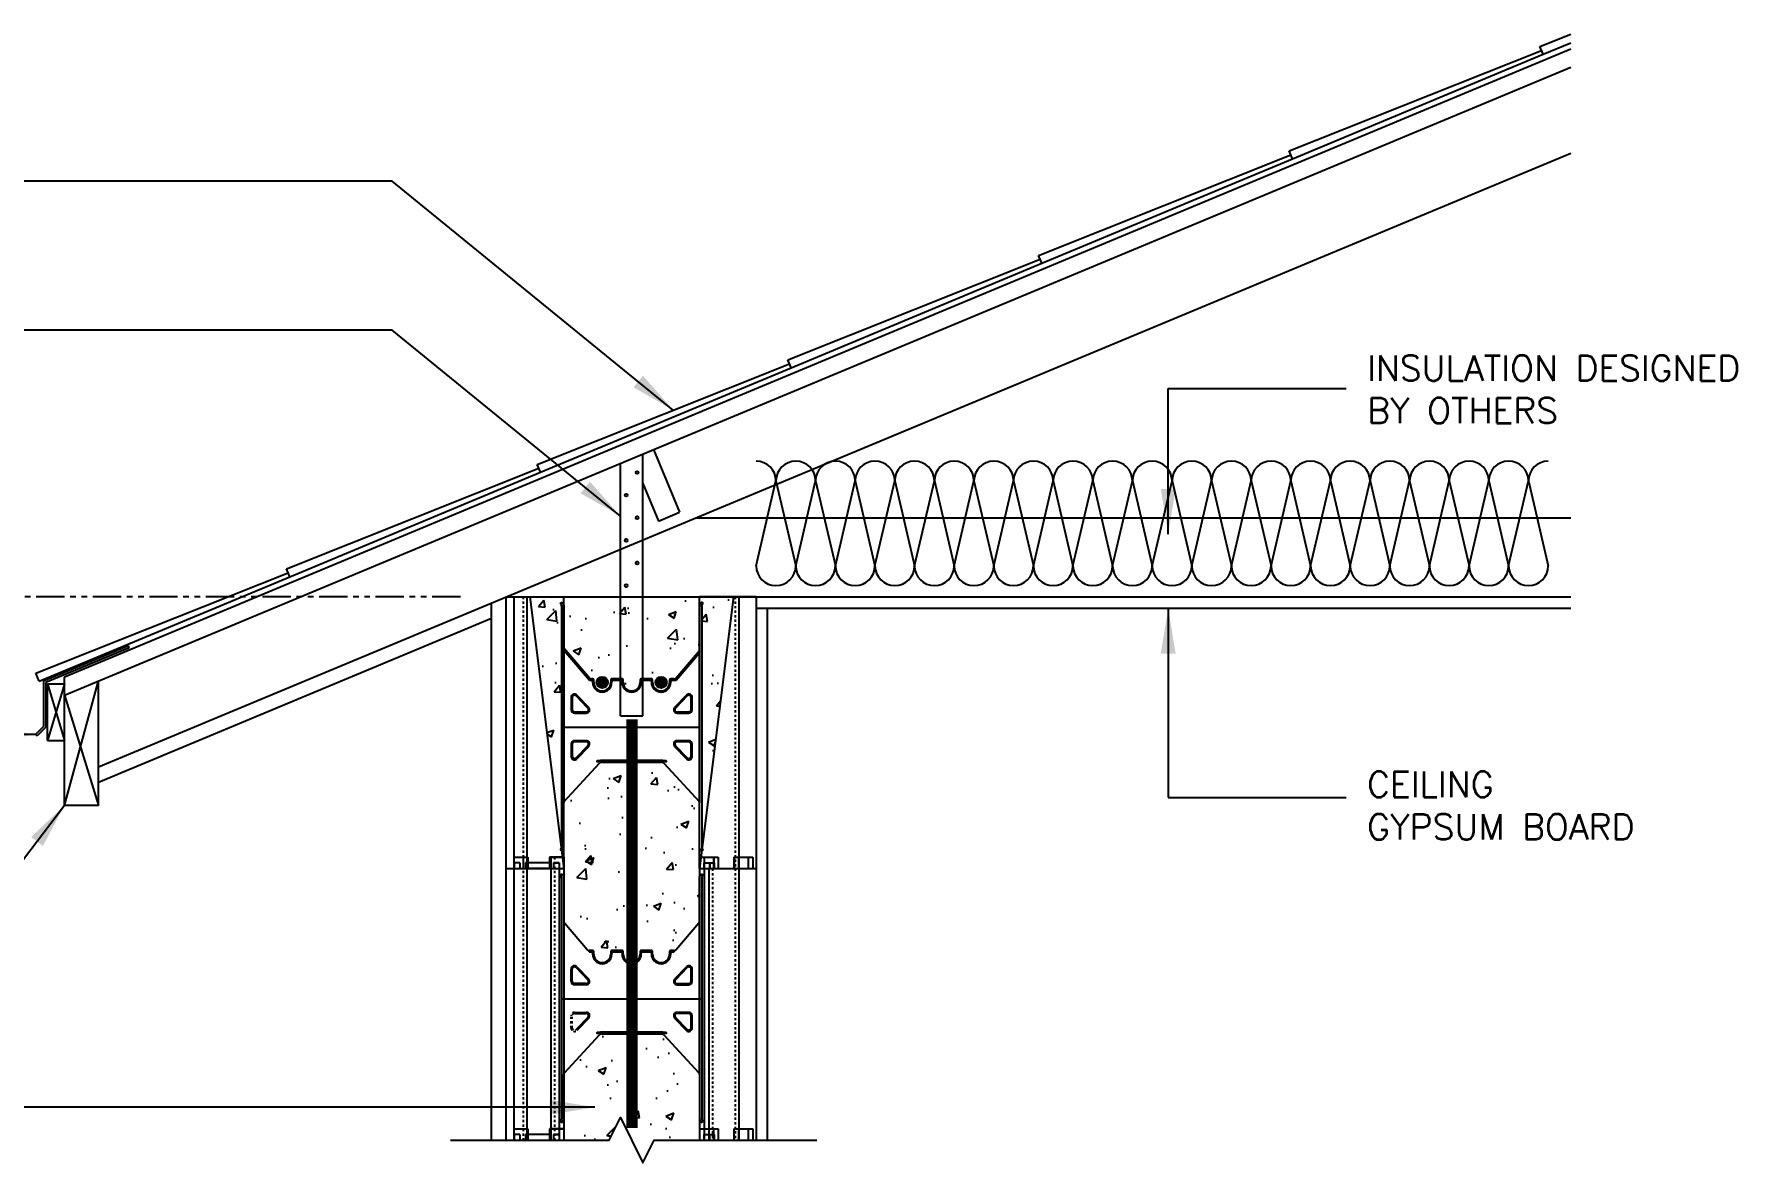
# Model space of a CAD drawing. Header units: inches. Extents: x -206 to -79, y -112 to 60.
# Drawn here: x -162.7 to -87.5, y 9.9 to 59.8 of the extents above; entities that cross this region are included whole.
import ezdxf

# ---------------------------------------------------------------- set-up
doc = ezdxf.new("R2010")
doc.units = ezdxf.units.IN
doc.header["$MEASUREMENT"] = 0
doc.linetypes.add('DASHED2', pattern=[0.375, 0.25, -0.125])
doc.linetypes.add('PHANTOM', pattern=[2.5, 1.25, -0.25, 0.25, -0.25, 0.25, -0.25])
for name, color, linetype in [('A-SEC-DTL', 3, 'Continuous'), ('LAYER 12', 12, 'Continuous'), ('LAYER 13', 13, 'Continuous'), ('LAYER 3', 3, 'Continuous'), ('LAYER 5', 5, 'Continuous'), ('LAYER 7', 7, 'Continuous'), ('LAYER 8', 8, 'Continuous')]:
    doc.layers.add(name, color=color, linetype=linetype)
doc.styles.add('NOTES', font='simplex.shx', dxfattribs={"height": 1})
doc.dimstyles.new('DIM-16', dxfattribs={"dimscale": 16, "dimtxt": 0.09375, "dimasz": 0.125, "dimexe": 0.1875, "dimexo": 0.0625, "dimgap": 0.0625, "dimtad": 0, "dimtih": 1, "dimtoh": 1, "dimdec": 4, "dimzin": 3, "dimdsep": 46, "dimlunit": 4, "dimtxsty": 'NOTES', "dimcen": 0.0625, "dimclrt": 4, "dimadec": 0, "dimazin": 0, "dimtfac": 1, "dimtdec": 4, "dimtofl": 0, "dimtmove": 0, "dimatfit": 3, "dimfxl": 1, "dimfrac": 2, "dimtolj": 1, "dimtzin": 0, "dimarcsym": 0})
pattern_1 = [(50, (0, 0), (3.5863, -0.31376), [0.375, -4.125]), (355, (0, 0), (-0.69376, 3.76096), [0.3, -3.3]), (100.4514, (0.299, -0.026), (2.89255, 3.4472), [0.3187, -3.50571]), (46.1842, (0, 1), (5.3362, -0.8276), [0.5625, -6.1875]), (96.6356, (0.4447, 0.931), (4.67331, 4.87059), [0.47805, -5.25856]), (351.184, (0, 1), (4.6733, 4.8706), [0.45, -4.95]), (21, (0.5, 0.75), (2.984535, -2.013094), [0.375, -4.125]), (326, (0.5, 0.75), (1.21658, 3.62575), [0.3, -3.3]), (71.4514, (0.7487, 0.5822), (4.20111, 1.61265), [0.3187, -3.50571]), (37.5, (0, 0), (0.060799, 1.664469), [0, -3.26, 0, -3.35, 0, -3.3125]), (7.5, (0, 0), (1.315348, 1.972059), [0, -1.91, 0, -3.185, 0, -1.2625]), (327.5, (-1.115, 0), (2.669112, -0.112774), [0, -1.25, 0, -3.9, 0, -5.175]), (317.5, (-1.615, 0), (2.91593, 0.500525), [0, -1.625, 0, -2.59, 0, -3.675])]

# ---------------------------------------------------------------- blocks, each defined once
blk = doc.blocks.new('A$C2EF673A6')
for p, q in [((0, 0.875), (0.875, 4.625)), ((0.875, 4.625), (1.75, 0.875)), ((1.75, 0.875), (2.625, 4.625)), ((2.625, 4.625), (3.5, 0.875)), ((3.5, 0.875), (4.375, 4.625)), ((4.375, 4.625), (5.25, 0.875)), ((5.25, 0.875), (6.125, 4.625)), ((6.125, 4.625), (7, 0.875)), ((7, 0.875), (7.875, 4.625)), ((7.875, 4.625), (8.75, 0.875)), ((8.75, 0.875), (9.625, 4.625)), ((9.625, 4.625), (10.5, 0.875)), ((10.5, 0.875), (11.375, 4.625)), ((11.375, 4.625), (12.25, 0.875)), ((12.25, 0.875), (13.125, 4.625)), ((13.125, 4.625), (14, 0.875)), ((14, 0.875), (14.875, 4.625)), ((14.875, 4.625), (15.75, 0.875)), ((15.75, 0.875), (16.625, 4.625)), ((16.625, 4.625), (17.5, 0.875)), ((17.5, 0.875), (18.375, 4.625)), ((18.375, 4.625), (19.25, 0.875)), ((19.25, 0.875), (20.125, 4.625)), ((20.125, 4.625), (21, 0.875)), ((21, 0.875), (21.875, 4.625)), ((21.875, 4.625), (22.75, 0.875)), ((22.75, 0.875), (23.625, 4.625)), ((23.625, 4.625), (24.5, 0.875)), ((24.5, 0.875), (25.375, 4.625)), ((25.375, 4.625), (26.25, 0.875)), ((26.25, 0.875), (27.125, 4.625)), ((27.125, 4.625), (28, 0.875)), ((28, 0.875), (28.875, 4.625)), ((28.875, 4.625), (29.75, 0.875)), ((29.75, 0.875), (30.625, 4.625)), ((30.625, 4.625), (31.5, 0.875)), ((31.5, 0.875), (32.375, 4.625)), ((32.375, 4.625), (33.25, 0.875)), ((33.25, 0.875), (34.125, 4.625)), ((34.125, 4.625), (35, 0.875))]:
    blk.add_line(p, q)
for centre, start, end in [((0, 4.625), 0, 90), ((1.75, 4.625), 0, 180), ((3.5, 4.625), 0, 180), ((5.25, 4.625), 0, 180), ((7, 4.625), 0, 180), ((8.75, 4.625), 0, 180), ((10.5, 4.625), 0, 180), ((12.25, 4.625), 0, 180), ((14, 4.625), 0, 180), ((15.75, 4.625), 0, 180), ((17.5, 4.625), 0, 180), ((19.25, 4.625), 0, 180), ((21, 4.625), 0, 180), ((22.75, 4.625), 0, 180), ((24.5, 4.625), 0, 180), ((26.25, 4.625), 0, 180), ((28, 4.625), 0, 180), ((29.75, 4.625), 0, 180), ((31.5, 4.625), 0, 180), ((33.25, 4.625), 0, 180), ((35, 4.625), 90, 180), ((0.875, 0.875), 180, 0), ((2.625, 0.875), 180, 0), ((4.375, 0.875), 180, 0), ((6.125, 0.875), 180, 0), ((7.875, 0.875), 180, 0), ((9.625, 0.875), 180, 0), ((11.375, 0.875), 180, 0), ((13.125, 0.875), 180, 0), ((14.875, 0.875), 180, 0), ((16.625, 0.875), 180, 0), ((18.375, 0.875), 180, 0), ((20.125, 0.875), 180, 0), ((21.875, 0.875), 180, 0), ((23.625, 0.875), 180, 0), ((25.375, 0.875), 180, 0), ((27.125, 0.875), 180, 0), ((28.875, 0.875), 180, 0), ((30.625, 0.875), 180, 0), ((32.375, 0.875), 180, 0), ((34.125, 0.875), 180, 0)]:
    blk.add_arc(centre, 0.875, start, end)
blk = doc.blocks.new('A$C01DD0D20')
at = {"layer": 'LAYER 12'}
for p, q in [((0.35, 12.5), (0.975, 12.5)), ((0.35, 12.5), (0.35, 0)), ((0.35, 12.5), (0.975, 12.5)), ((0.35, 12.5), (0.35, 12)), ((0.925, 12.5), (0.925, 0)), ((0.975, 12.5), (0.975, 12)), ((0.975, 12.5), (0.975, 12)), ((1.937, 12.5), (1.937, 12)), ((1.937, 12.5), (2.562, 12.5)), ((1.937, 12.5), (1.937, 12)), ((1.937, 12.5), (2.562, 12.5)), ((1.987, 12.5), (1.987, 0)), ((2.112, 12.25), (2.112, 12)), ((2.112, 12.25), (2.362, 12.25)), ((2.362, 12.25), (2.362, 0)), ((2.562, 12.5), (2.562, 12)), ((8.562, 12.5), (9.187, 12.5)), ((8.562, 12.5), (8.562, 12)), ((8.562, 12.5), (9.187, 12.5)), ((8.762, 12.25), (8.762, 0)), ((8.762, 12.25), (9.012, 12.25)), ((8.762, 12.25), (8.762, 12)), ((8.762, 12.25), (9.012, 12.25)), ((9.012, 12.25), (9.012, 12)), ((9.012, 12.25), (9.012, 12)), ((9.187, 12.5), (9.187, 12)), ((9.187, 12.5), (9.187, 12)), ((10.087, 12.5), (10.087, 12)), ((10.087, 12.5), (10.712, 12.5)), ((10.087, 12.5), (10.087, 12)), ((10.087, 12.5), (10.712, 12.5)), ((10.712, 12.5), (10.712, 12)), ((10.712, 12.5), (10.712, 12)), ((2.41, 11.727), (2.497, 11.777)), ((2.456, 11.648), (2.41, 11.727)), ((2.462, 11.625), (2.462, 0.927)), ((2.462, 11.586), (2.462, 11.623)), ((2.497, 11.777), (2.556, 11.675)), ((2.562, 11.65), (2.562, 9.67)), ((8.562, 9.67), (8.562, 11.65)), ((8.569, 11.675), (8.628, 11.777)), ((8.628, 11.777), (8.715, 11.727)), ((8.662, 11.625), (8.662, 0.927)), ((8.662, 11.623), (8.662, 11.586)), ((8.715, 11.727), (8.669, 11.648)), ((8.977, 12), (8.977, 0)), ((10.297, 12), (10.297, 0)), ((2.562, 9.67), (2.562, 2.909)), ((2.59, 9.601), (3.608, 8.411)), ((7.517, 8.411), (8.535, 9.601)), ((8.562, 2.909), (8.562, 9.67)), ((3.68, 8.38), (3.687, 8.38)), ((3.837, 8.38), (3.68, 8.38)), ((3.687, 8.38), (3.687, 8.33)), ((3.687, 8.33), (3.787, 8.33)), ((3.837, 8.28), (3.837, 8.225)), ((3.887, 8.225), (3.887, 8.33)), ((4.637, 8.33), (4.637, 8.225)), ((5.137, 8.38), (4.687, 8.38)), ((4.687, 8.225), (4.687, 8.28)), ((4.737, 8.33), (5.087, 8.33)), ((5.137, 8.28), (5.137, 8.225)), ((5.187, 8.225), (5.187, 8.33)), ((5.937, 8.33), (5.937, 8.225)), ((6.437, 8.38), (5.987, 8.38)), ((5.987, 8.225), (5.987, 8.28)), ((6.037, 8.33), (6.387, 8.33)), ((6.437, 8.28), (6.437, 8.225)), ((6.487, 8.225), (6.487, 8.33)), ((7.237, 8.33), (7.237, 8.225)), ((7.445, 8.38), (7.287, 8.38)), ((7.287, 8.225), (7.287, 8.28)), ((7.337, 8.33), (7.437, 8.33)), ((7.437, 8.33), (7.437, 8.38)), ((7.437, 8.38), (7.445, 8.38)), ((2.887, 7.02), (2.887, 7.561)), ((2.937, 7.02), (2.937, 7.561)), ((3.11, 7.63), (3.629, 7.089)), ((3.146, 7.665), (3.665, 7.124)), ((7.979, 7.665), (7.46, 7.124)), ((8.015, 7.63), (7.496, 7.089)), ((8.187, 7.02), (8.187, 7.561)), ((8.237, 7.02), (8.237, 7.561)), ((3.557, 6.92), (3.037, 6.92)), ((3.557, 6.87), (3.037, 6.87)), ((7.568, 6.92), (8.087, 6.92)), ((7.568, 6.87), (8.087, 6.87)), ((2.462, 6.25), (8.662, 6.25)), ((3.037, 5.65), (3.557, 5.65)), ((3.037, 5.6), (3.557, 5.6)), ((3.629, 5.431), (3.11, 4.89)), ((3.665, 5.396), (3.146, 4.855)), ((7.46, 5.396), (7.979, 4.855)), ((7.496, 5.431), (8.015, 4.89)), ((8.087, 5.65), (7.568, 5.65)), ((8.087, 5.6), (7.568, 5.6)), ((8.187, 4.959), (8.187, 5.5)), ((8.237, 4.959), (8.237, 5.5)), ((2.592, 2.979), (4.144, 4.656)), ((4.192, 4.77), (4.036, 4.755)), ((4.036, 4.735), (4.192, 4.72)), ((5.562, 4.77), (4.192, 4.77)), ((4.192, 4.72), (5.562, 4.72)), ((4.25, 4.7), (5.562, 4.7)), ((6.933, 4.77), (5.562, 4.77)), ((5.562, 4.72), (6.933, 4.72)), ((5.562, 4.7), (6.875, 4.7)), ((7.089, 4.755), (6.933, 4.77)), ((6.933, 4.72), (7.089, 4.735)), ((6.981, 4.656), (8.533, 2.979)), ((2.562, 0.9), (2.562, 2.909)), ((8.562, 2.909), (8.562, 0.9)), ((2.456, 0.902), (2.41, 0.823)), ((2.41, 0.823), (2.497, 0.773)), ((2.462, 0.964), (2.462, 0.927)), ((2.497, 0.773), (2.556, 0.875)), ((8.569, 0.875), (8.628, 0.773)), ((8.628, 0.773), (8.715, 0.823)), ((8.662, 0.927), (8.662, 0.964)), ((8.715, 0.823), (8.669, 0.902)), ((0.35, 0.5), (0.975, 0.5)), ((0.35, 0.5), (0.975, 0.5)), ((0.35, 0.5), (0.35, 0)), ((0.35, 0.5), (0.975, 0.5)), ((0.35, 0.5), (0.35, 0)), ((0.35, 0.5), (0.975, 0.5)), ((0.35, 0.5), (0.975, 0.5)), ((0.35, 0.5), (0.975, 0.5)), ((0.35, 0.5), (0.975, 0.5)), ((0.35, 0.5), (0.35, 0)), ((0.35, 0.5), (0.975, 0.5)), ((0.35, 0.5), (0.35, 0)), ((0.35, 0.5), (0.975, 0.5)), ((0.35, 0.5), (0.975, 0.5)), ((0.35, 0.5), (0.975, 0.5)), ((0.35, 0.5), (0.975, 0.5)), ((0.35, 0.5), (0.35, 0)), ((0.35, 0.5), (0.975, 0.5)), ((0.35, 0.5), (0.975, 0.5)), ((0.35, 0.5), (0.975, 0.5)), ((0.35, 0.5), (0.975, 0.5)), ((0.35, 0.5), (0.35, 0)), ((0.35, 0.5), (0.975, 0.5)), ((0.35, 0.5), (0.975, 0.5)), ((0.35, 0.5), (0.975, 0.5)), ((0.35, 0.5), (0.35, 0)), ((0.35, 0.5), (0.975, 0.5)), ((0.35, 0.5), (0.35, 0)), ((0.35, 0.5), (0.35, 0)), ((0.375, 0.25), (0.375, 0)), ((0.625, 0.25), (0.375, 0.25)), ((0.375, 0.25), (0.375, 0)), ((0.625, 0.25), (0.375, 0.25)), ((0.375, 0.25), (0.375, 0)), ((0.625, 0.25), (0.375, 0.25)), ((0.625, 0.25), (0.625, 0)), ((0.625, 0.25), (0.625, 0)), ((0.625, 0.25), (0.625, 0)), ((1.937, 0.25), (0.875, 0.25)), ((0.875, 0.25), (0.875, 0)), ((1.937, 0.25), (0.875, 0.25)), ((0.875, 0.25), (0.875, 0)), ((1.937, 0.25), (0.875, 0.25)), ((0.875, 0.25), (0.875, 0)), ((0.975, 0.5), (0.975, 0)), ((0.975, 0.5), (0.975, 0)), ((0.975, 0.5), (0.975, 0)), ((0.975, 0.5), (0.975, 0)), ((0.975, 0.5), (0.975, 0)), ((0.975, 0.5), (0.975, 0)), ((0.975, 0.5), (0.975, 0)), ((0.975, 0.5), (0.975, 0)), ((0.975, 0.5), (0.975, 0)), ((0.975, 0.5), (0.975, 0)), ((0.975, 0.5), (0.975, 0)), ((0.975, 0.5), (0.975, 0)), ((0.975, 0.5), (0.975, 0)), ((0.975, 0.5), (0.975, 0)), ((0.975, 0.5), (0.975, 0)), ((0.975, 0.5), (0.975, 0)), ((0.975, 0.5), (0.975, 0)), ((0.975, 0.5), (0.975, 0)), ((0.975, 0.5), (0.975, 0)), ((0.975, 0.5), (0.975, 0)), ((1.937, 0.5), (1.937, 0)), ((1.937, 0.5), (2.562, 0.5)), ((1.937, 0.5), (1.937, 0)), ((1.937, 0.5), (2.562, 0.5)), ((1.937, 0.5), (1.937, 0)), ((1.937, 0.5), (2.562, 0.5)), ((1.937, 0.5), (1.937, 0)), ((1.937, 0.5), (2.562, 0.5)), ((1.937, 0.5), (1.937, 0)), ((1.937, 0.5), (2.562, 0.5)), ((1.937, 0.5), (1.937, 0)), ((1.937, 0.5), (2.562, 0.5)), ((1.937, 0.5), (1.937, 0)), ((1.937, 0.5), (2.562, 0.5)), ((1.937, 0.5), (1.937, 0)), ((2.562, 0.5), (1.937, 0.5)), ((1.937, 0.5), (1.937, 0)), ((1.937, 0.5), (2.562, 0.5)), ((1.937, 0.5), (1.937, 0)), ((1.937, 0.5), (2.562, 0.5)), ((1.937, 0.5), (1.937, 0)), ((1.937, 0.5), (2.562, 0.5)), ((1.937, 0.5), (1.937, 0)), ((1.937, 0.5), (2.562, 0.5)), ((1.937, 0.5), (1.937, 0)), ((1.937, 0.5), (2.562, 0.5)), ((1.937, 0.5), (1.937, 0)), ((1.937, 0.5), (2.562, 0.5)), ((1.937, 0.5), (1.937, 0)), ((1.937, 0.5), (2.562, 0.5)), ((1.937, 0.5), (1.937, 0)), ((1.937, 0.5), (2.562, 0.5)), ((1.937, 0.5), (1.937, 0)), ((1.937, 0.5), (2.562, 0.5)), ((1.937, 0.5), (1.937, 0)), ((1.937, 0.5), (2.562, 0.5)), ((1.937, 0.5), (1.937, 0)), ((2.562, 0.5), (1.937, 0.5)), ((1.937, 0.5), (1.937, 0)), ((1.937, 0.5), (2.562, 0.5)), ((1.937, 0.5), (1.937, 0)), ((1.937, 0.5), (2.562, 0.5)), ((1.937, 0.5), (1.937, 0)), ((2.562, 0.5), (1.937, 0.5)), ((1.937, 0.5), (1.937, 0)), ((1.937, 0.5), (2.562, 0.5)), ((2.112, 0.25), (2.112, 0)), ((2.112, 0.25), (2.362, 0.25)), ((2.112, 0.25), (2.112, 0)), ((2.112, 0.25), (2.362, 0.25)), ((2.112, 0.25), (2.112, 0)), ((2.112, 0.25), (2.362, 0.25)), ((2.112, 0.25), (2.112, 0)), ((2.362, 0.25), (2.112, 0.25)), ((2.112, 0.25), (2.112, 0)), ((2.112, 0.25), (2.362, 0.25)), ((2.112, 0.25), (2.112, 0)), ((2.112, 0.25), (2.362, 0.25)), ((2.112, 0.25), (2.112, 0)), ((2.112, 0.25), (2.362, 0.25)), ((2.112, 0.25), (2.112, 0)), ((2.112, 0.25), (2.362, 0.25)), ((2.112, 0.25), (2.112, 0)), ((2.112, 0.25), (2.362, 0.25)), ((2.112, 0.25), (2.112, 0)), ((2.362, 0.25), (2.112, 0.25)), ((2.112, 0.25), (2.112, 0)), ((2.112, 0.25), (2.362, 0.25)), ((2.112, 0.25), (2.112, 0)), ((2.362, 0.25), (2.112, 0.25)), ((2.362, 0.25), (2.362, 0)), ((2.362, 0.25), (2.362, 0)), ((2.362, 0.25), (2.362, 0)), ((2.562, 0.5), (2.562, 0)), ((2.562, 0.5), (2.562, 0)), ((2.562, 0.5), (2.562, 0)), ((2.562, 0.5), (2.562, 0)), ((2.562, 0.5), (2.562, 0)), ((2.562, 0.5), (2.562, 0)), ((2.562, 0.5), (2.562, 0)), ((2.562, 0.5), (2.562, 0)), ((2.562, 0.5), (2.562, 0)), ((2.562, 0.5), (2.562, 0)), ((2.562, 0.5), (2.562, 0)), ((8.562, 0.5), (9.183, 0.5)), ((8.562, 0.5), (9.183, 0.5)), ((8.562, 0.5), (9.183, 0.5)), ((8.758, 0.25), (8.758, 0)), ((8.758, 0.25), (9.008, 0.25)), ((8.758, 0.25), (9.008, 0.25)), ((8.758, 0.25), (8.758, 0)), ((8.758, 0.25), (9.008, 0.25)), ((8.762, 0.5), (8.762, 0)), ((8.762, 0.5), (9.387, 0.5)), ((8.962, 0.25), (9.212, 0.25)), ((9.008, 0.25), (9.008, 0)), ((9.008, 0.25), (9.008, 0)), ((9.008, 0.25), (9.008, 0)), ((9.183, 0.5), (9.183, 0)), ((9.183, 0.5), (9.183, 0)), ((9.183, 0.5), (9.183, 0)), ((9.212, 0.25), (9.212, 0)), ((9.387, 0.5), (9.387, 0)), ((10.083, 0.5), (10.083, 0)), ((10.083, 0.5), (10.708, 0.5)), ((10.083, 0.5), (10.083, 0)), ((10.083, 0.5), (10.708, 0.5)), ((10.083, 0.5), (10.083, 0)), ((10.083, 0.5), (10.708, 0.5)), ((10.287, 0.5), (10.287, 0)), ((10.287, 0.5), (10.912, 0.5)), ((10.708, 0.5), (10.708, 0)), ((10.708, 0.5), (10.708, 0)), ((10.708, 0.5), (10.708, 0)), ((10.912, 0.5), (10.912, 0))]:
    blk.add_line(p, q, dxfattribs=at)
at = {"layer": 'LAYER 12', "linetype": 'DASHED2', "ltscale": 0.15}
for p, q in [((0.765, 12.5), (0.765, 0)), ((2.147, 12.5), (2.147, 0)), ((9.137, 12), (9.137, 0)), ((10.137, 12), (10.137, 0)), ((2.887, 4.959), (2.887, 5.5)), ((2.937, 4.959), (2.937, 5.5))]:
    blk.add_line(p, q, dxfattribs=at)
at = {"layer": 'LAYER 12'}
for centre, radius, start, end in [((2.412, 11.623), 0.05, 0, 30), ((2.512, 11.65), 0.05, 0, 30), ((8.612, 11.65), 0.05, 150, 180), ((8.712, 11.623), 0.05, 150, 180), ((2.662, 9.67), 0.1, 180, 223.83086), ((8.462, 9.67), 0.1, 316.16914, 360), ((3.68, 8.48), 0.1, 223.83086, 270), ((3.787, 8.28), 0.05, 360, 90), ((3.837, 8.33), 0.05, 0, 90), ((4.687, 8.33), 0.05, 90, 180), ((4.737, 8.28), 0.05, 90, 180), ((5.087, 8.28), 0.05, 360, 90), ((5.137, 8.33), 0.05, 0, 90), ((5.987, 8.33), 0.05, 90, 180), ((6.037, 8.28), 0.05, 90, 180), ((6.387, 8.28), 0.05, 0, 90), ((6.437, 8.33), 0.05, 0, 90), ((7.287, 8.33), 0.05, 90, 180), ((7.337, 8.28), 0.05, 90, 180), ((7.445, 8.48), 0.1, 270, 316.16914), ((3.037, 7.561), 0.15, 43.83086, 180), ((3.037, 7.561), 0.1, 43.83086, 180), ((4.262, 8.225), 0.425, 180, 360), ((4.262, 8.225), 0.375, 180, 0), ((5.562, 8.225), 0.425, 180, 270), ((5.562, 8.225), 0.375, 180, 270), ((5.562, 8.225), 0.425, 270, 0), ((5.562, 8.225), 0.375, 270, 0), ((6.862, 8.225), 0.425, 180, 0), ((6.862, 8.225), 0.375, 180, 0), ((8.087, 7.561), 0.15, 0, 136.16914), ((8.087, 7.561), 0.1, 0, 136.16914), ((3.037, 7.02), 0.15, 180, 270), ((3.037, 7.02), 0.1, 180, 270), ((3.557, 7.02), 0.15, 270, 43.83086), ((3.557, 7.02), 0.1, 270, 43.83086), ((7.568, 7.02), 0.15, 136.16914, 270), ((7.568, 7.02), 0.1, 136.16914, 270), ((8.087, 7.02), 0.15, 270, 0), ((8.087, 7.02), 0.1, 270, 360), ((3.557, 5.5), 0.15, 316.16914, 90), ((3.557, 5.5), 0.1, 316.16914, 90), ((7.568, 5.5), 0.15, 90, 223.83086), ((7.568, 5.5), 0.1, 90, 223.83086), ((8.087, 5.5), 0.15, 360, 90), ((8.087, 5.5), 0.1, 0, 90), ((4.037, 4.745), 0.01, 97.40989, 262.59011), ((4.25, 4.55), 0.15, 90, 135), ((6.875, 4.55), 0.15, 45, 90), ((7.088, 4.745), 0.01, 277.40989, 82.59011), ((8.087, 4.959), 0.15, 223.83086, 360), ((8.087, 4.959), 0.1, 223.83086, 0), ((2.662, 2.909), 0.1, 135, 180), ((8.462, 2.909), 0.1, 360, 45), ((2.412, 0.927), 0.05, 330, 360), ((2.512, 0.9), 0.05, 330, 360), ((8.612, 0.9), 0.05, 180, 210), ((8.712, 0.927), 0.05, 180, 210)]:
    blk.add_arc(centre, radius, start, end, dxfattribs=at)
at = {"layer": 'LAYER 12', "linetype": 'DASHED2', "ltscale": 0.15}
for centre, radius, start, end in [((3.037, 5.5), 0.15, 90, 180), ((3.037, 5.5), 0.1, 90, 180), ((3.037, 4.959), 0.15, 180, 316.16914), ((3.037, 4.959), 0.1, 180, 316.16914)]:
    blk.add_arc(centre, radius, start, end, dxfattribs=at)
at = {"layer": 'LAYER 5'}
for p, q in [((2.562, 12.5), (2.562, 0)), ((8.562, 12.5), (8.562, 0)), ((0, 12), (0, 0)), ((0, 12), (2.562, 12)), ((8.562, 12), (11.062, 12)), ((11.062, 12), (11.062, 0)), ((0, 0), (2.562, 0)), ((8.562, 0), (11.062, 0))]:
    blk.add_line(p, q, dxfattribs=at)
blk = doc.blocks.new('A$C1BB5639D')
at = {"layer": 'LAYER 12'}
for p, q in [((0.35, 12), (0.35, 0)), ((0.925, 12), (0.925, 0)), ((1.062, 12), (2.562, 12)), ((2.41, 11.728), (2.497, 11.778)), ((2.456, 11.649), (2.41, 11.728)), ((2.462, 11.626), (2.462, 0.928)), ((2.462, 11.587), (2.462, 11.624)), ((2.497, 11.778), (2.556, 11.675)), ((2.562, 0), (2.562, 12)), ((2.562, 11.65), (2.562, 9.671)), ((10.062, 12), (8.562, 12)), ((8.562, 0), (8.562, 12)), ((8.562, 11.65), (8.562, 9.671)), ((8.628, 11.778), (8.569, 11.675)), ((8.715, 11.728), (8.628, 11.778)), ((8.662, 11.626), (8.662, 0.928)), ((8.662, 11.587), (8.662, 11.624)), ((8.669, 11.649), (8.715, 11.728)), ((10.297, 12), (10.297, 0)), ((2.562, 9.751), (3.708, 8.411)), ((2.562, 9.671), (2.562, 2.91)), ((2.562, 9.654), (3.695, 8.33)), ((7.517, 8.411), (8.562, 9.634)), ((7.53, 8.33), (8.562, 9.537)), ((8.562, 9.671), (8.562, 2.91)), ((3.695, 8.33), (3.787, 8.33)), ((3.78, 8.38), (3.787, 8.38)), ((3.837, 8.38), (3.78, 8.38)), ((3.837, 8.28), (3.837, 8.225)), ((3.887, 8.225), (3.887, 8.33)), ((4.637, 8.33), (4.637, 8.225)), ((5.137, 8.38), (4.687, 8.38)), ((4.687, 8.225), (4.687, 8.28)), ((4.737, 8.33), (5.087, 8.33)), ((5.137, 8.28), (5.137, 8.225)), ((5.187, 8.225), (5.187, 8.33)), ((5.937, 8.33), (5.937, 8.225)), ((6.437, 8.38), (5.987, 8.38)), ((5.987, 8.225), (5.987, 8.28)), ((6.037, 8.33), (6.387, 8.33)), ((6.437, 8.28), (6.437, 8.225)), ((6.487, 8.225), (6.487, 8.33)), ((7.237, 8.33), (7.237, 8.225)), ((7.445, 8.38), (7.287, 8.38)), ((7.287, 8.225), (7.287, 8.28)), ((7.337, 8.33), (7.53, 8.33)), ((7.437, 8.33), (7.437, 8.38)), ((7.437, 8.38), (7.445, 8.38)), ((2.887, 7.561), (2.887, 7.02)), ((2.937, 7.561), (2.937, 7.02)), ((3.629, 7.089), (3.11, 7.63)), ((3.665, 7.124), (3.146, 7.665)), ((7.979, 7.665), (7.46, 7.124)), ((8.015, 7.63), (7.496, 7.089)), ((8.187, 7.02), (8.187, 7.561)), ((8.237, 7.02), (8.237, 7.561)), ((3.037, 6.92), (3.557, 6.92)), ((3.037, 6.87), (3.557, 6.87)), ((7.568, 6.92), (8.087, 6.92)), ((7.568, 6.87), (8.087, 6.87)), ((2.562, 6.25), (8.562, 6.25)), ((2.887, 5.5), (2.887, 4.959)), ((2.937, 5.5), (2.937, 4.959)), ((3.557, 5.65), (3.037, 5.65)), ((3.557, 5.6), (3.037, 5.6)), ((3.11, 4.89), (3.629, 5.431)), ((3.146, 4.855), (3.665, 5.396)), ((7.46, 5.396), (7.979, 4.855)), ((7.496, 5.431), (8.015, 4.89)), ((8.087, 5.65), (7.568, 5.65)), ((8.087, 5.6), (7.568, 5.6)), ((8.187, 4.959), (8.187, 5.5)), ((8.237, 4.959), (8.237, 5.5)), ((2.562, 2.948), (4.144, 4.656)), ((4.192, 4.77), (4.036, 4.755)), ((4.036, 4.735), (4.192, 4.72)), ((5.562, 4.77), (4.192, 4.77)), ((4.192, 4.72), (5.562, 4.72)), ((4.25, 4.7), (5.562, 4.7)), ((6.933, 4.77), (5.562, 4.77)), ((5.562, 4.72), (6.933, 4.72)), ((5.562, 4.7), (6.875, 4.7)), ((7.089, 4.755), (6.933, 4.77)), ((6.933, 4.72), (7.089, 4.735)), ((6.981, 4.656), (8.562, 2.948)), ((8.562, 0.901), (8.562, 2.91)), ((2.456, 0.903), (2.41, 0.824)), ((2.41, 0.824), (2.497, 0.774)), ((2.462, 0.965), (2.462, 0.928)), ((2.497, 0.774), (2.556, 0.876)), ((8.628, 0.774), (8.569, 0.876)), ((8.715, 0.824), (8.628, 0.774)), ((8.662, 0.965), (8.662, 0.928)), ((8.669, 0.903), (8.715, 0.824)), ((0, 0), (2.112, 0)), ((0, 0), (2.112, 0)), ((0, 0), (2.112, 0)), ((0, 0), (2.112, 0)), ((0, 0), (2.112, 0)), ((0, 0), (2.112, 0)), ((0, 0), (2.112, 0)), ((0, 0), (2.112, 0)), ((0, 0), (2.112, 0)), ((0.35, 0.5), (0.975, 0.5)), ((0.35, 0.5), (0.975, 0.5)), ((0.35, 0.5), (0.35, 0)), ((0.35, 0.5), (0.975, 0.5)), ((0.35, 0.5), (0.35, 0)), ((0.35, 0.5), (0.975, 0.5)), ((0.35, 0.5), (0.975, 0.5)), ((0.35, 0.5), (0.975, 0.5)), ((0.35, 0.5), (0.975, 0.5)), ((0.35, 0.5), (0.35, 0)), ((0.35, 0.5), (0.975, 0.5)), ((0.35, 0.5), (0.35, 0)), ((0.35, 0.5), (0.975, 0.5)), ((0.35, 0.5), (0.975, 0.5)), ((0.35, 0.5), (0.975, 0.5)), ((0.35, 0.5), (0.975, 0.5)), ((0.35, 0.5), (0.35, 0)), ((0.35, 0.5), (0.975, 0.5)), ((0.35, 0.5), (0.975, 0.5)), ((0.35, 0.5), (0.975, 0.5)), ((0.35, 0.5), (0.975, 0.5)), ((0.35, 0.5), (0.35, 0)), ((0.35, 0.5), (0.975, 0.5)), ((0.35, 0.5), (0.975, 0.5)), ((0.35, 0.5), (0.975, 0.5)), ((0.35, 0.5), (0.35, 0)), ((0.35, 0.5), (0.975, 0.5)), ((0.35, 0.5), (0.35, 0)), ((0.35, 0.5), (0.35, 0)), ((0.375, 0.25), (0.375, 0)), ((0.625, 0.25), (0.375, 0.25)), ((0.375, 0.25), (0.375, 0)), ((0.625, 0.25), (0.375, 0.25)), ((0.375, 0.25), (0.375, 0)), ((0.625, 0.25), (0.375, 0.25)), ((0.625, 0.25), (0.625, 0)), ((0.625, 0.25), (0.625, 0)), ((0.625, 0.25), (0.625, 0)), ((1.937, 0.25), (0.875, 0.25)), ((0.875, 0.25), (0.875, 0)), ((1.937, 0.25), (0.875, 0.25)), ((0.875, 0.25), (0.875, 0)), ((1.937, 0.25), (0.875, 0.25)), ((0.875, 0.25), (0.875, 0)), ((1.987, 0), (0.925, 0)), ((1.987, 0), (0.925, 0)), ((1.987, 0), (0.925, 0)), ((1.987, 0), (0.925, 0)), ((1.987, 0), (0.925, 0)), ((1.987, 0), (0.925, 0)), ((1.987, 0), (0.925, 0)), ((1.987, 0), (0.925, 0)), ((1.987, 0), (0.925, 0)), ((0.975, 0.5), (0.975, 0)), ((0.975, 0.5), (0.975, 0)), ((0.975, 0.5), (0.975, 0)), ((0.975, 0.5), (0.975, 0)), ((0.975, 0.5), (0.975, 0)), ((0.975, 0.5), (0.975, 0)), ((0.975, 0.5), (0.975, 0)), ((0.975, 0.5), (0.975, 0)), ((0.975, 0.5), (0.975, 0)), ((0.975, 0.5), (0.975, 0)), ((0.975, 0.5), (0.975, 0)), ((0.975, 0.5), (0.975, 0)), ((0.975, 0.5), (0.975, 0)), ((0.975, 0.5), (0.975, 0)), ((0.975, 0.5), (0.975, 0)), ((0.975, 0.5), (0.975, 0)), ((0.975, 0.5), (0.975, 0)), ((0.975, 0.5), (0.975, 0)), ((0.975, 0.5), (0.975, 0)), ((0.975, 0.5), (0.975, 0)), ((0.975, 0), (1.937, 0)), ((0.975, 0), (1.937, 0)), ((0.975, 0), (1.937, 0)), ((0.975, 0), (1.937, 0)), ((0.975, 0), (1.937, 0)), ((0.975, 0), (1.937, 0)), ((0.975, 0), (1.937, 0)), ((0.975, 0), (1.937, 0)), ((0.975, 0), (1.937, 0)), ((1.937, 0.5), (1.937, 0)), ((1.937, 0.5), (2.562, 0.5)), ((1.937, 0.5), (1.937, 0)), ((1.937, 0.5), (2.562, 0.5)), ((1.937, 0.5), (1.937, 0)), ((1.937, 0.5), (2.562, 0.5)), ((1.937, 0.5), (1.937, 0)), ((1.937, 0.5), (2.562, 0.5)), ((1.937, 0.5), (1.937, 0)), ((1.937, 0.5), (2.562, 0.5)), ((1.937, 0.5), (1.937, 0)), ((1.937, 0.5), (2.562, 0.5)), ((1.937, 0.5), (1.937, 0)), ((1.937, 0.5), (2.562, 0.5)), ((1.937, 0.5), (1.937, 0)), ((2.562, 0.5), (1.937, 0.5)), ((1.937, 0.5), (1.937, 0)), ((1.937, 0.5), (2.562, 0.5)), ((1.937, 0.5), (1.937, 0)), ((1.937, 0.5), (2.562, 0.5)), ((1.937, 0.5), (1.937, 0)), ((1.937, 0.5), (2.562, 0.5)), ((1.937, 0.5), (1.937, 0)), ((1.937, 0.5), (2.562, 0.5)), ((1.937, 0.5), (1.937, 0)), ((1.937, 0.5), (2.562, 0.5)), ((1.937, 0.5), (1.937, 0)), ((1.937, 0.5), (2.562, 0.5)), ((1.937, 0.5), (1.937, 0)), ((1.937, 0.5), (2.562, 0.5)), ((1.937, 0.5), (1.937, 0)), ((1.937, 0.5), (2.562, 0.5)), ((1.937, 0.5), (1.937, 0)), ((1.937, 0.5), (2.562, 0.5)), ((1.937, 0.5), (1.937, 0)), ((1.937, 0.5), (2.562, 0.5)), ((1.937, 0.5), (1.937, 0)), ((2.562, 0.5), (1.937, 0.5)), ((1.937, 0.5), (1.937, 0)), ((1.937, 0.5), (2.562, 0.5)), ((1.937, 0.5), (1.937, 0)), ((1.937, 0.5), (2.562, 0.5)), ((1.937, 0.5), (1.937, 0)), ((2.562, 0.5), (1.937, 0.5)), ((1.937, 0.5), (1.937, 0)), ((1.937, 0.5), (2.562, 0.5)), ((2.112, 0.25), (2.112, 0)), ((2.112, 0.25), (2.362, 0.25)), ((2.112, 0.25), (2.112, 0)), ((2.112, 0.25), (2.362, 0.25)), ((2.112, 0.25), (2.112, 0)), ((2.112, 0.25), (2.362, 0.25)), ((2.112, 0.25), (2.112, 0)), ((2.362, 0.25), (2.112, 0.25)), ((2.112, 0.25), (2.112, 0)), ((2.112, 0.25), (2.362, 0.25)), ((2.112, 0.25), (2.112, 0)), ((2.112, 0.25), (2.362, 0.25)), ((2.112, 0.25), (2.112, 0)), ((2.112, 0.25), (2.362, 0.25)), ((2.112, 0.25), (2.112, 0)), ((2.112, 0.25), (2.362, 0.25)), ((2.112, 0.25), (2.112, 0)), ((2.112, 0.25), (2.362, 0.25)), ((2.112, 0.25), (2.112, 0)), ((2.362, 0.25), (2.112, 0.25)), ((2.112, 0.25), (2.112, 0)), ((2.112, 0.25), (2.362, 0.25)), ((2.112, 0.25), (2.112, 0)), ((2.362, 0.25), (2.112, 0.25)), ((2.362, 0.25), (2.362, 0)), ((2.362, 0.25), (2.362, 0)), ((2.362, 0.25), (2.362, 0)), ((2.362, 0), (2.562, 0)), ((2.362, 0), (2.562, 0)), ((2.362, 0), (2.562, 0)), ((2.362, 0), (2.562, 0)), ((2.362, 0), (2.562, 0)), ((2.362, 0), (2.562, 0)), ((2.362, 0), (2.562, 0)), ((2.362, 0), (2.562, 0)), ((2.362, 0), (2.562, 0)), ((2.562, 0.5), (2.562, 0)), ((2.562, 0.5), (2.562, 0)), ((2.562, 0.5), (2.562, 0)), ((2.562, 0.5), (2.562, 0)), ((2.562, 0.5), (2.562, 0)), ((2.562, 0.5), (2.562, 0)), ((2.562, 0.5), (2.562, 0)), ((2.562, 0.5), (2.562, 0)), ((2.562, 0.5), (2.562, 0)), ((2.562, 0.5), (2.562, 0)), ((2.562, 0.5), (2.562, 0)), ((8.562, 0.5), (9.183, 0.5)), ((8.562, 0.5), (9.183, 0.5)), ((8.562, 0.5), (9.183, 0.5)), ((8.562, 0), (8.758, 0)), ((8.758, 0.25), (8.758, 0)), ((8.758, 0.25), (9.008, 0.25)), ((8.758, 0.25), (9.008, 0.25)), ((8.758, 0.25), (8.758, 0)), ((8.758, 0.25), (9.008, 0.25)), ((8.762, 0.5), (8.762, 0)), ((8.762, 0.5), (9.387, 0.5)), ((8.962, 0.25), (9.212, 0.25)), ((9.008, 0.25), (9.008, 0)), ((9.008, 0.25), (9.008, 0)), ((9.008, 0.25), (9.008, 0)), ((9.183, 0.5), (9.183, 0)), ((9.183, 0.5), (9.183, 0)), ((9.183, 0.5), (9.183, 0)), ((9.212, 0.25), (9.212, 0)), ((9.387, 0.5), (9.387, 0)), ((10.083, 0.5), (10.083, 0)), ((10.083, 0.5), (10.708, 0.5)), ((10.083, 0.5), (10.083, 0)), ((10.083, 0.5), (10.708, 0.5)), ((10.083, 0.5), (10.083, 0)), ((10.083, 0.5), (10.708, 0.5)), ((10.287, 0.5), (10.287, 0)), ((10.287, 0.5), (10.912, 0.5)), ((10.708, 0.5), (10.708, 0)), ((10.708, 0.5), (10.708, 0)), ((10.708, 0.5), (10.708, 0)), ((10.862, 0), (11.062, 0)), ((10.862, 0), (11.062, 0)), ((10.862, 0), (11.062, 0)), ((10.912, 0.5), (10.912, 0))]:
    blk.add_line(p, q, dxfattribs=at)
at = {"layer": 'LAYER 12', "linetype": 'DASHED2', "ltscale": 0.15}
for p, q in [((0.765, 12), (0.765, 0)), ((10.137, 12), (10.137, 0))]:
    blk.add_line(p, q, dxfattribs=at)
at = {"layer": 'LAYER 12'}
for centre, radius, start, end in [((2.412, 11.624), 0.05, 0, 30), ((2.512, 11.65), 0.05, 0, 30), ((8.612, 11.65), 0.05, 150, 180), ((8.712, 11.624), 0.05, 150, 180), ((3.78, 8.48), 0.1, 223.83086, 270), ((3.787, 8.28), 0.05, 360, 90), ((3.837, 8.33), 0.05, 0, 90), ((4.687, 8.33), 0.05, 90, 180), ((4.737, 8.28), 0.05, 90, 180), ((5.087, 8.28), 0.05, 360, 90), ((5.137, 8.33), 0.05, 0, 90), ((5.987, 8.33), 0.05, 90, 180), ((6.037, 8.28), 0.05, 90, 180), ((6.387, 8.28), 0.05, 0, 90), ((6.437, 8.33), 0.05, 0, 90), ((7.287, 8.33), 0.05, 90, 180), ((7.337, 8.28), 0.05, 90, 180), ((7.445, 8.48), 0.1, 270, 316.16914), ((3.037, 7.561), 0.15, 43.83086, 180), ((3.037, 7.561), 0.1, 43.83086, 180), ((4.262, 8.225), 0.425, 180, 360), ((4.262, 8.225), 0.375, 180, 0), ((5.562, 8.225), 0.425, 180, 270), ((5.562, 8.225), 0.375, 180, 270), ((5.562, 8.225), 0.425, 270, 0), ((5.562, 8.225), 0.375, 270, 0), ((6.862, 8.225), 0.425, 180, 0), ((6.862, 8.225), 0.375, 180, 0), ((8.087, 7.561), 0.15, 0, 136.16914), ((8.087, 7.561), 0.1, 0, 136.16914), ((3.037, 7.02), 0.15, 180, 270), ((3.037, 7.02), 0.1, 180, 270), ((3.557, 7.02), 0.15, 270, 43.83086), ((3.557, 7.02), 0.1, 270, 43.83086), ((7.568, 7.02), 0.15, 136.16914, 270), ((7.568, 7.02), 0.1, 136.16914, 270), ((8.087, 7.02), 0.15, 270, 0), ((8.087, 7.02), 0.1, 270, 360), ((3.037, 5.5), 0.15, 90, 180), ((3.037, 5.5), 0.1, 90, 180), ((3.557, 5.5), 0.15, 316.16914, 90), ((3.557, 5.5), 0.1, 316.16914, 90), ((7.568, 5.5), 0.15, 90, 223.83086), ((7.568, 5.5), 0.1, 90, 223.83086), ((8.087, 5.5), 0.15, 360, 90), ((8.087, 5.5), 0.1, 0, 90), ((3.037, 4.959), 0.15, 180, 316.16914), ((3.037, 4.959), 0.1, 180, 316.16914), ((4.037, 4.745), 0.01, 97.40989, 262.59011), ((4.25, 4.55), 0.15, 90, 135), ((6.875, 4.55), 0.15, 45, 90), ((7.088, 4.745), 0.01, 277.40989, 82.59011), ((8.087, 4.959), 0.15, 223.83086, 360), ((8.087, 4.959), 0.1, 223.83086, 0), ((2.412, 0.928), 0.05, 330, 360), ((2.512, 0.901), 0.05, 330, 360), ((8.612, 0.901), 0.05, 180, 210), ((8.712, 0.928), 0.05, 180, 210)]:
    blk.add_arc(centre, radius, start, end, dxfattribs=at)
at = {"layer": 'LAYER 5'}
for p, q in [((0, 12), (1.062, 12)), ((0, 12), (0, 0)), ((0, 12), (1.062, 12)), ((0, 12), (1.062, 12)), ((1.062, 12), (2.562, 0)), ((10.062, 12), (8.562, 0)), ((11.062, 12), (10.062, 12)), ((11.062, 12), (11.062, 0)), ((0, 0), (2.562, 0)), ((0, 0), (2.562, 0)), ((0, 0), (2.562, 0)), ((0, 0), (2.562, 0)), ((0, 0), (2.562, 0)), ((0, 0), (2.562, 0)), ((0, 0), (2.562, 0)), ((0, 0), (2.562, 0)), ((0, 0), (2.562, 0)), ((0, 0), (2.562, 0)), ((0, 0), (2.562, 0)), ((8.562, 0), (11.062, 0))]:
    blk.add_line(p, q, dxfattribs=at)

msp = doc.modelspace()

# ---------------------------------------------------------------- hatches: boundary and pattern name
at = {"layer": 'LAYER 13'}
h = msp.add_hatch(dxfattribs=at)
h.set_pattern_fill('AR-CONC,_O', color=256, scale=0.5)
h.set_pattern_definition(pattern_1)
h.paths.add_polyline_path([(-139.41677, 34.53755, 0.1316525), (-139.42346, 34.56255), (-139.46915, 34.64168), (-139.38255, 34.69168), (-139.31677, 34.57774), (-139.31677, 34.91385), (-140.81677, 34.91385), (-139.42873, 23.80959, 0.17848611), (-139.41677, 23.84205)])
h.paths.add_polyline_path([(-133.31677, 34.91385), (-139.31677, 34.91385), (-139.31677, 32.66437), (-138.17128, 31.3246, 0.20422097), (-138.09914, 31.29386), (-138.09177, 31.29386), (-138.04177, 31.29386, -0.41421356), (-137.99177, 31.24386), (-137.99177, 31.13886, 1), (-137.24177, 31.13886), (-137.24177, 31.24386, -0.41421356), (-137.19177, 31.29386), (-136.74177, 31.29386, -0.41421356), (-136.69177, 31.24386), (-136.69177, 31.13886, 0.41421356), (-136.31677, 30.76386, 0.41421356), (-135.94177, 31.13886), (-135.94177, 31.24386, -0.41421356), (-135.89177, 31.29386), (-135.44177, 31.29386, -0.41421356), (-135.39177, 31.24386), (-135.39177, 31.13886, 1), (-134.64177, 31.13886), (-134.64177, 31.24386, -0.41421356), (-134.59177, 31.29386), (-134.43439, 31.29386, 0.23441626), (-134.35477, 31.33336), (-133.31677, 32.54742)])
h.paths.add_polyline_path([(-131.81677, 34.91385), (-133.31677, 34.91385), (-133.31677, 34.57774), (-133.25098, 34.69168), (-133.16438, 34.64168), (-133.21007, 34.56255, 0.1316525), (-133.21677, 34.53755), (-133.21677, 23.84205, 0.17848611), (-133.2048, 23.80959)])
h = msp.add_hatch(dxfattribs=at)
h.set_pattern_fill('AR-CONC,_O', color=256, scale=0.5)
h.set_pattern_definition(pattern_1)
h.paths.add_polyline_path([(-133.31677, 25.82242), (-135.0039, 27.61385), (-137.62963, 27.61385), (-139.31677, 25.82242), (-139.31677, 20.58407), (-138.19914, 19.29383), (-134.43439, 19.29383), (-133.31677, 20.58407)])
h = msp.add_hatch(dxfattribs=at)
h.set_pattern_fill('AR-CONC,_O', color=256, scale=0.5)
h.set_pattern_definition(pattern_1)
h.paths.add_polyline_path([(-136.81677, 11.91385), (-135.81677, 9.91385), (-135.31677, 10.91385), (-133.31677, 10.91385), (-133.31677, 13.82244, 0.17887258), (-133.3408, 13.88747), (-134.89783, 15.56992, 0.19891237), (-135.0039, 15.61386), (-136.31677, 15.61386), (-137.62963, 15.61386, 0.19891237), (-137.7357, 15.56992), (-139.29273, 13.88747, 0.17887258), (-139.31677, 13.82244), (-139.31677, 10.91385), (-137.31677, 10.91385)])
at = {"layer": 'LAYER 8'}
for points in [[(-137.36677, 31.13886, 1), (-137.86677, 31.13886, 1)], [(-134.76677, 31.13886, 1), (-135.26677, 31.13886, 1)]]:
    msp.add_hatch(color=256, dxfattribs=at).paths.add_polyline_path(points)

# ---------------------------------------------------------------- linework, layer by layer
at = {"layer": 'A-SEC-DTL', "color": 5, "linetype": 'PHANTOM'}
msp.add_line((-143.87927, 34.91385), (-206.4811, 34.91407), dxfattribs=at)
at = {"layer": 'LAYER 12'}
for p, q in [((-135.35523, 41.42387), (-134.20138, 38.65464)), ((-136.81677, 29.66386), (-136.81677, 40.8149)), ((-135.81677, 29.66386), (-135.81677, 41.23157)), ((-135.81677, 39.93157), (-135.12446, 38.27003)), ((-135.12446, 38.27003), (-134.20138, 38.65464)), ((-158.55114, 32.75761), (-162.30114, 31.19511)), ((-158.51508, 32.67107), (-162.20739, 31.13261)), ((-158.51508, 32.67107), (-158.55114, 32.75761)), ((-162.30114, 31.19511), (-162.30114, 29.19511)), ((-162.20739, 31.13261), (-162.20739, 29.15628)), ((-162.12927, 31.08052), (-161.37927, 28.58052)), ((-161.37927, 31.08052), (-162.12927, 28.58052)), ((-161.37927, 25.70552), (-159.87927, 31.20552)), ((-161.37927, 30.58052), (-159.87927, 25.70552)), ((-136.81677, 29.66386), (-135.81677, 29.66386)), ((-162.30114, 29.19511), (-162.6547, 28.84155)), ((-162.6547, 28.84155), (-162.5884, 28.77526)), ((-162.20739, 29.15628), (-162.5884, 28.77526))]:
    msp.add_line(p, q, dxfattribs=at)
for centre in [(-136.06677, 40.41385), (-136.56677, 39.41385), (-136.06677, 38.41385), (-136.56677, 37.41385), (-136.06677, 36.41385), (-136.56677, 35.41385)]:
    msp.add_circle(centre, 0.0625, dxfattribs=at)
at = {"layer": 'LAYER 3', "flags": 128}
msp.add_lwpolyline([(-144.31677, 10.91385), (-137.31677, 10.91385), (-136.81677, 11.91385), (-135.81677, 9.91385), (-135.31677, 10.91385), (-128.12927, 10.91385)], dxfattribs=at)
at = {"layer": 'LAYER 5'}
for p, q in [((-96.18696, 59.23357), (-94.81677, 59.77952)), ((-161.37927, 31.39302), (-94.81677, 59.1274)), ((-107.26388, 54.61818), (-96.11484, 59.06049)), ((-107.11965, 54.27203), (-96.04273, 58.88742)), ((-96.04273, 58.88742), (-96.18696, 59.23357)), ((-96.04273, 58.88742), (-94.81677, 59.39823)), ((-161.37927, 30.58052), (-94.81677, 58.3149)), ((-159.87927, 27.41386), (-94.81677, 54.52323)), ((-118.34081, 50.0028), (-107.19177, 54.44511)), ((-118.19657, 49.65665), (-107.11965, 54.27203)), ((-107.11965, 54.27203), (-107.26388, 54.61818)), ((-129.41773, 45.38742), (-118.26869, 49.82972)), ((-118.19657, 49.65665), (-118.34081, 50.0028)), ((-129.2735, 45.04126), (-118.19657, 49.65665)), ((-140.49465, 40.77203), (-129.34561, 45.21434)), ((-129.2735, 45.04126), (-129.41773, 45.38742)), ((-140.35042, 40.42588), (-129.2735, 45.04126)), ((-140.35042, 40.42588), (-140.49465, 40.77203)), ((-151.57157, 36.15665), (-140.42254, 40.59895)), ((-151.42734, 35.81049), (-140.35042, 40.42588)), ((-133.4793, 38.41385), (-94.81677, 38.41385)), ((-151.42734, 35.81049), (-151.57157, 36.15665)), ((-162.6485, 31.54126), (-151.49946, 35.98357)), ((-162.50427, 31.19511), (-151.42734, 35.81049)), ((-151.42734, 35.81049), (-151.49946, 35.98357)), ((-141.87927, 34.91385), (-94.81677, 34.91385)), ((-162.50427, 31.19511), (-162.6485, 31.54126)), ((-162.12927, 28.58052), (-162.12927, 31.08052)), ((-162.12927, 31.08052), (-161.37927, 31.08052)), ((-161.37927, 30.58052), (-161.37927, 31.39302)), ((-159.87927, 25.70552), (-159.87927, 31.20552)), ((-161.37927, 25.70552), (-161.37927, 30.58052)), ((-162.12927, 28.58052), (-161.37927, 28.58052)), ((-159.87927, 25.70552), (-161.37927, 25.70552))]:
    msp.add_line(p, q, dxfattribs=at)
at = {"layer": 'LAYER 5', "const_width": 0.5, "flags": 128}
msp.add_lwpolyline([(-136.30838, 29.51112), (-136.30838, 11.45834)], dxfattribs=at)
at = {"layer": 'LAYER 8'}
for p, q in [((-142.50427, 10.91385), (-142.50427, 34.65344)), ((-159.87927, 26.73677), (-142.50427, 33.97636)), ((-130.81677, 34.41385), (-94.81677, 34.41385)), ((-130.31677, 10.91385), (-130.31677, 34.41385))]:
    msp.add_line(p, q, dxfattribs=at)
for centre in [(-137.61677, 31.13886), (-135.01677, 31.13886)]:
    msp.add_circle(centre, 0.25, dxfattribs=at)

# ---------------------------------------------------------------- block references
for name, p in [('A$C1BB5639D', (-141.87927, 22.91387)), ('A$C01DD0D20', (-141.87927, 10.91386))]:
    msp.add_blockref(name, p)
at = {"layer": 'LAYER 12'}
msp.add_blockref('A$C2EF673A6', (-130.81677, 35.41385), dxfattribs=at)

# ---------------------------------------------------------------- texts
at = {"layer": 'LAYER 7', "char_height": 1.125, "width": 28.9113797, "attachment_point": 1, "style": 'NOTES'}
for s, insert in [('\\A1;INSULATION DESIGNED\\PBY OTHERS', (-103.82421, 45.58758)), ('\\A1;CEILING\\PGYPSUM BOARD', (-103.82421, 27.19802))]:
    msp.add_mtext(s, dxfattribs=dict(at, insert=insert))

# ---------------------------------------------------------------- leaders
at = {"layer": 'LAYER 8'}
for points in [[(-134.47756, 43.16953), (-146.89456, 53.28307), (-185.66464, 53.28307)], [(-136.81677, 38.49005), (-146.89456, 46.69832), (-183.18901, 46.69833)], [(-112.61017, 37.68885), (-112.61017, 44.11675), (-104.75109, 44.11675)], [(-112.61017, 34.41385), (-112.61017, 26.05389), (-104.75109, 26.05389)], [(-162.6547, 28.84155), (-167.4688, 28.82206), (-190.61591, 28.82206)], [(-161.37927, 25.70552), (-167.4688, 17.7078), (-190.47838, 17.7078)], [(-137.94378, 12.37386), (-167.4688, 12.37386), (-189.1411, 12.37386)]]:
    msp.add_leader(points, dimstyle='DIM-16', dxfattribs=at)

doc.saveas('drawing.dxf')
